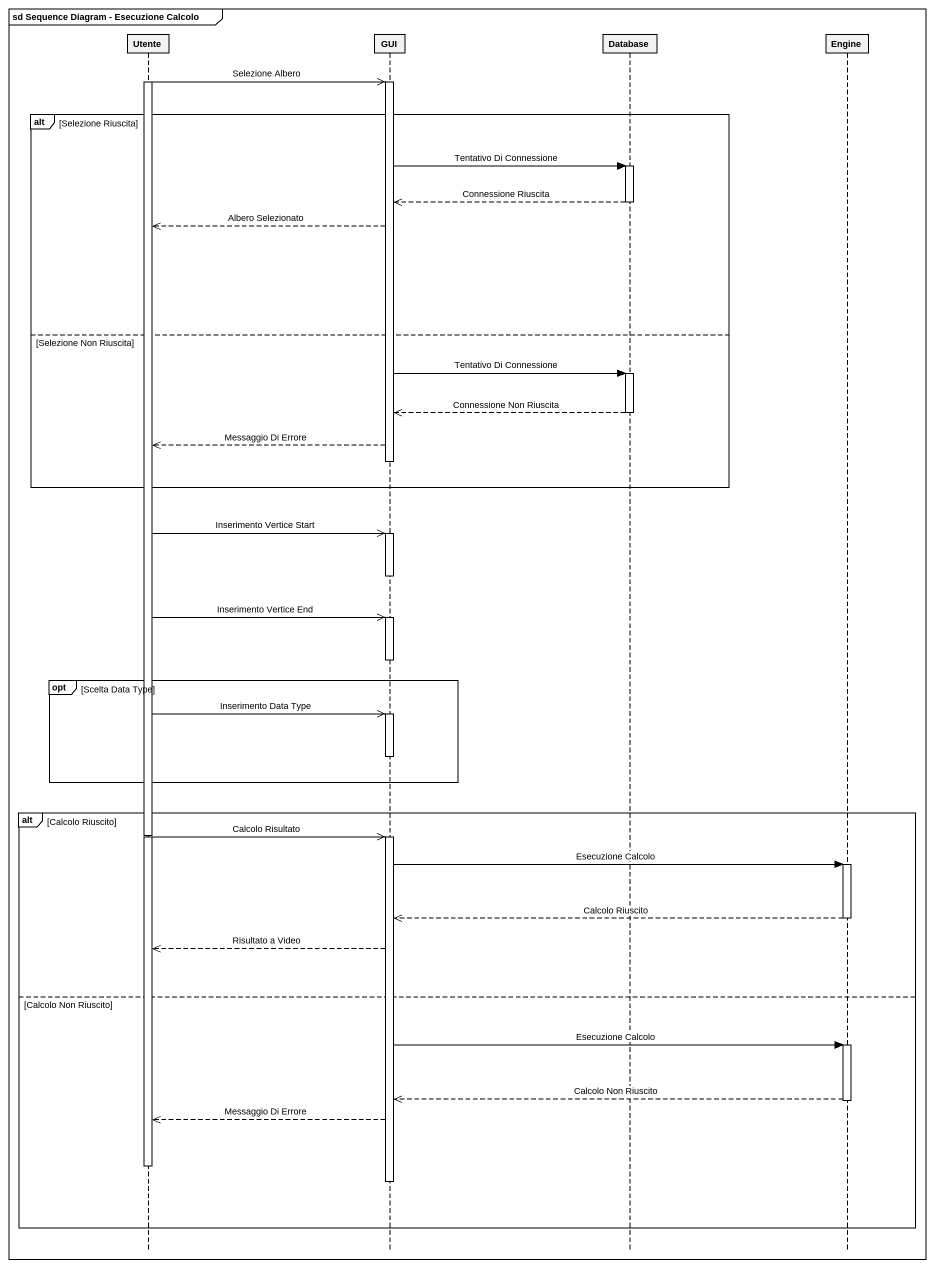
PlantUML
@startuml
mainframe sd Sequence Diagram - Esecuzione Calcolo
hide footbox
participant Utente
participant GUI
participant "Database" as Database_
participant Engine

activate Utente
Utente ->> GUI : Selezione Albero
activate GUI
alt Selezione Riuscita
  GUI -> Database_ : Tentativo Di Connessione
  activate Database_
  Database_ -->> GUI : Connessione Riuscita
  deactivate Database_
  GUI -->> Utente : Albero Selezionato
else Selezione Non Riuscita
  GUI -> Database_ : Tentativo Di Connessione
  activate Database_
  Database_ -->> GUI : Connessione Non Riuscita
  deactivate Database_
  GUI -->> Utente : Messaggio Di Errore
  deactivate GUI
end
Utente ->> GUI : Inserimento Vertice Start
activate GUI
deactivate GUI
Utente ->> GUI : Inserimento Vertice End
activate GUI
deactivate GUI
opt Scelta Data Type
  Utente ->> GUI : Inserimento Data Type
  activate GUI
  deactivate GUI
end
alt Calcolo Riuscito
  Utente ->> GUI : Calcolo Risultato
  activate GUI
  GUI -> Engine : Esecuzione Calcolo
  activate Engine
  Engine -->> GUI : Calcolo Riuscito
  deactivate Engine
  GUI -->> Utente : Risultato a Video
else Calcolo Non Riuscito
  GUI -> Engine : Esecuzione Calcolo
  activate Engine
  Engine -->> GUI : Calcolo Non Riuscito
  deactivate Engine
  GUI -->> Utente : Messaggio Di Errore
  deactivate Utente
  deactivate GUI
end
@enduml
